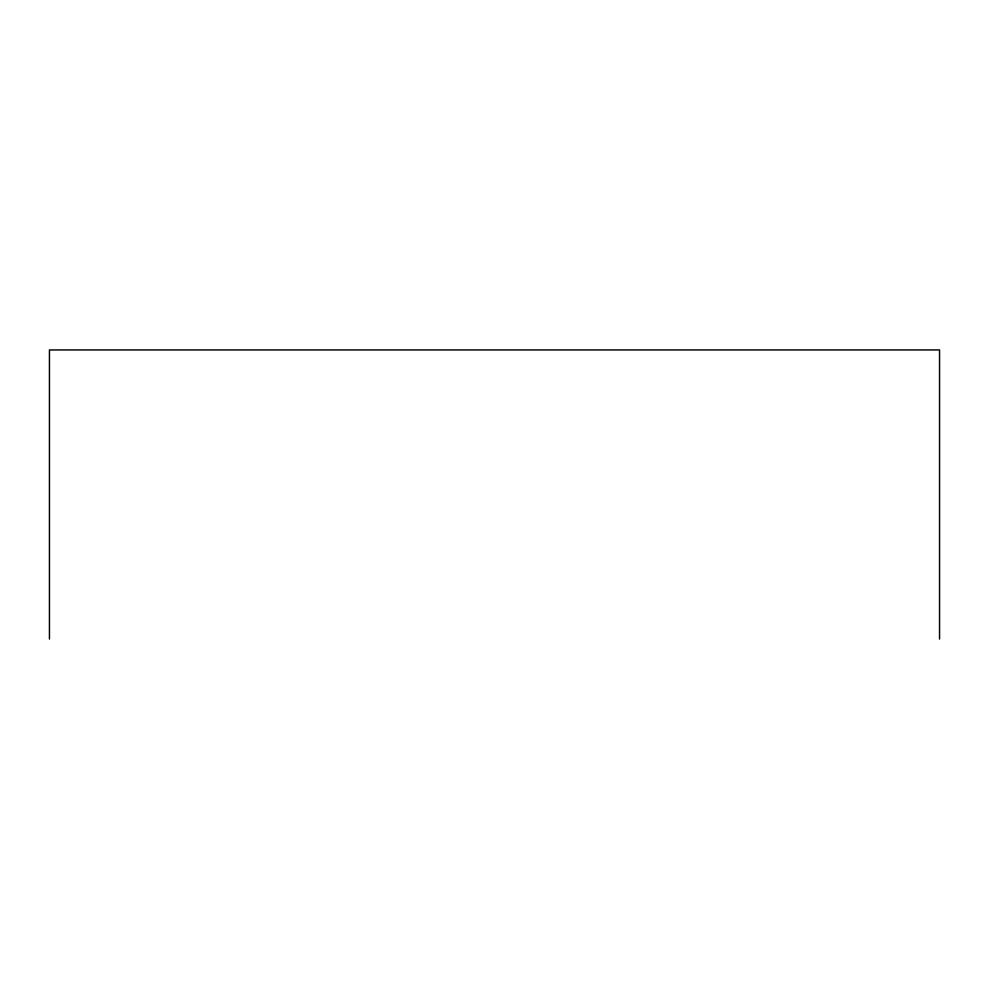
<?xml version="1.0" encoding="UTF-8"?>
<svg xmlns="http://www.w3.org/2000/svg" width="989" height="989" viewBox="0 0 989 989"><rect width="100%" height="100%" fill="white"/><g stroke="black" fill="none" stroke-linecap="round" stroke-linejoin="round"><path stroke-width="1.48" d="M939.55 639.055L939.55 349.945L49.45 349.945L49.45 639.055"/></g></svg>
